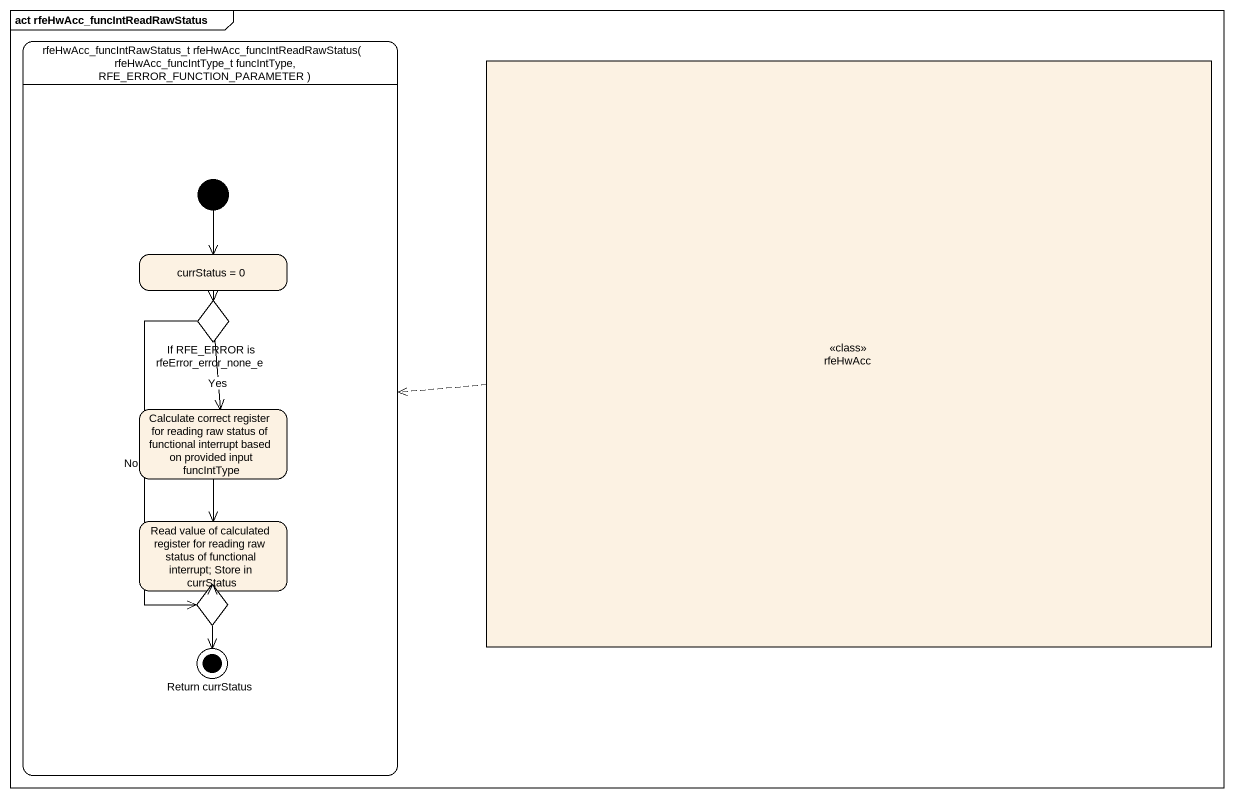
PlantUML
@startuml
mainframe act rfeHwAcc_funcIntReadRawStatus
hide empty description
state "rfeHwAcc_funcIntRawStatus_t rfeHwAcc_funcIntReadRawStatus( rfeHwAcc_funcIntType_t funcIntType, RFE_ERROR_FUNCTION_PARAMETER )" as rfeHwAcc_funcIntRawStatus_t {
  state "currStatus = 0" as currStatus_0
  state "If RFE_ERROR is rfeError_error_none_e" as If_RFE_ERROR_is_rfeError <<choice>>
  state "Calculate correct register for reading raw status of functional interrupt based on provided input funcIntType" as Calculate_correct_register
  state "Read value of calculated register for reading raw status of functional interrupt; Store in currStatus" as Read_value_of_calculated
  state choice1 <<choice>>
  state "Return currStatus" as Return_currStatus <<end>>
  [*] --> currStatus_0
}
state rfeHwAcc <<class>>
rfeHwAcc -left[dashed]-> rfeHwAcc_funcIntRawStatus_t
currStatus_0 --> If_RFE_ERROR_is_rfeError
If_RFE_ERROR_is_rfeError --> Calculate_correct_register : Yes
If_RFE_ERROR_is_rfeError --> choice1 : No
Calculate_correct_register --> Read_value_of_calculated
Read_value_of_calculated --> choice1
choice1 --> Return_currStatus
@enduml
